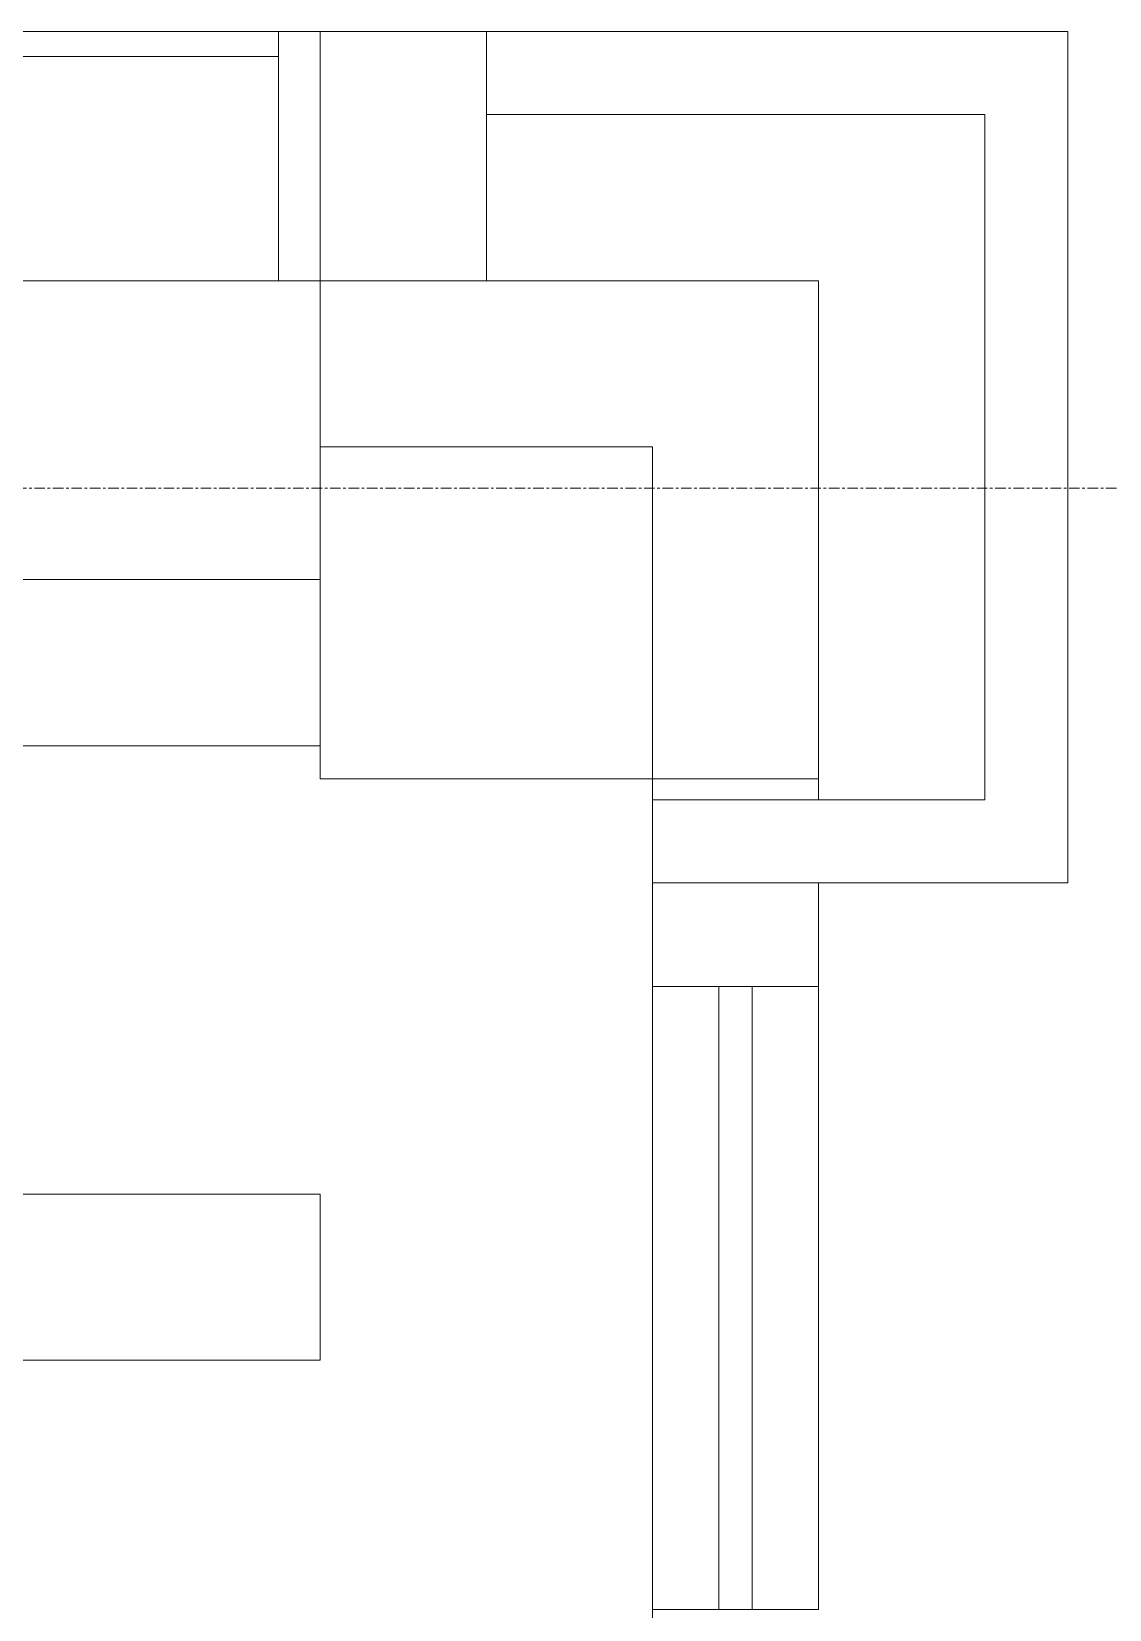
# Model space of a CAD drawing. Header units: millimetres. Extents: x 147592 to 200208, y -27981 to 8299.
# Drawn here: x 175853 to 177150, y -1350 to 550 of the extents above; entities that cross this region are included whole.
import ezdxf

# ---------------------------------------------------------------- set-up
doc = ezdxf.new("R2010")
doc.units = ezdxf.units.MM
doc.linetypes.add('轴网线', pattern=[22.24, 12.7, -3.18, 3.18, -3.18])
doc.layers.add('A-FLOR-____-OTLN', color=7, linetype='Continuous', lineweight=13, true_color=0x007f00)
doc.layers.add('A-GLAZ-____-OTLN', color=7, linetype='Continuous', lineweight=13, true_color=0x00007f)
for name, color, linetype, lineweight in [('A-GLAZ-CWMG-MCUT', 7, 'Continuous', 13), ('A-GLAZ-CWMG-OTLN', 7, 'Continuous', 5), ('A-WALL-____-MCUT', 7, 'Continuous', 13), ('S-COLS-____-MCUT', 7, 'Continuous', 5), ('S-FNDN-____-OTLN', 7, 'Continuous', 5), ('S-GRID-____-OTLN', 7, 'Continuous', 5)]:
    doc.layers.add(name, color=color, linetype=linetype, lineweight=lineweight)

# ---------------------------------------------------------------- blocks, each defined once
blk = doc.blocks.new('矩形竖梃 - 50_300mm 长方形-V184-三层给排水_消防平面图')
at = {"layer": 'A-GLAZ-CWMG-MCUT', "color": 251, "lineweight": 5, "true_color": 0x515151}
for p, q in [((0, 0), (-50, 0)), ((-50, 0), (-50, -300)), ((0, -300), (0, 0)), ((-50, -300), (0, -300))]:
    blk.add_line(p, q, dxfattribs=at)
blk = doc.blocks.new('矩形竖梃 - 30mm 正方形-2021428-三层给排水_消防平面图')
at = {"layer": 'A-GLAZ-CWMG-OTLN', "color": 251, "true_color": 0x515151}
for p, q in [((175460, 550), (176150, 550)), ((176150, 520), (175460, 520))]:
    blk.add_line(p, q, dxfattribs=at)
blk = doc.blocks.new('百叶窗-单层单列_角度可变_ - BYC0825-2215836-三层给排水_消防平面图')
at = {"layer": 'A-GLAZ-____-OTLN', "color": 251, "lineweight": 5, "true_color": 0x515151}
for p, q in [((375, 0), (-375, 0)), ((-375, 0), (-375, -200)), ((375, -200), (375, 0)), ((-375, -80), (375, -80)), ((-375, -120), (375, -120)), ((-375, -200), (375, -200))]:
    blk.add_line(p, q, dxfattribs=at)
blk = doc.blocks.new('YXQH_AR_B9-20_rvt-1-三层给排水_消防平面图')
at = {"layer": 'A-FLOR-____-OTLN', "color": 95, "lineweight": 5, "true_color": 0x51a751}
blk.add_line((176150, 250), (175460, 250), dxfattribs=at)
at = {"layer": 'A-WALL-____-MCUT', "color": 251, "lineweight": 5, "true_color": 0x515151}
for p, q in [((176400, 550), (176200, 550)), ((176200, 550), (176200, 250)), ((177000, 550), (176400, 550)), ((176400, 550), (176400, 450)), ((177100, 550), (177000, 550)), ((177100, -375), (177100, 550)), ((176400, 250), (176400, 450)), ((176400, 450), (177000, 450)), ((177000, 450), (177000, -375)), ((176200, 250), (176200, 50)), ((176800, 250), (176400, 250)), ((176800, 50), (176800, 250)), ((176200, 50), (176600, 50)), ((176600, 50), (176600, -375)), ((176800, -375), (176800, 50)), ((176600, -375), (176800, -375)), ((176600, -375), (176600, -475)), ((177000, -375), (176800, -375)), ((177100, -475), (177100, -375)), ((176600, -475), (176600, -600)), ((176800, -475), (176600, -475)), ((176800, -475), (177100, -475)), ((176800, -600), (176800, -475)), ((176600, -1350), (176600, -1450))]:
    blk.add_line(p, q, dxfattribs=at)
at = {"layer": 'S-GRID-____-OTLN', "color": 173, "linetype": '轴网线', "true_color": 0x5151ff}
blk.add_line((199020.5, 0), (148525.8, 0), dxfattribs=at)
at = {"color": 251, "lineweight": 5, "true_color": 0x515151}
for name, p in [('矩形竖梃 - 30mm 正方形-2021428-三层给排水_消防平面图', (0, 0)), ('矩形竖梃 - 50_300mm 长方形-V184-三层给排水_消防平面图', (176200, 550))]:
    blk.add_blockref(name, p, dxfattribs=at)
at = {"color": 251, "lineweight": 5, "true_color": 0x515151, "rotation": 90}
blk.add_blockref('百叶窗-单层单列_角度可变_ - BYC0825-2215836-三层给排水_消防平面图', (176600, -975), dxfattribs=at)
blk = doc.blocks.new('YXQH_ST_B9-20_rvt-1-三层给排水_消防平面图')
at = {"layer": 'S-COLS-____-MCUT', "color": 251, "lineweight": 18, "true_color": 0x515151}
for p, q in [((176800, 250), (176200, 250)), ((176200, 250), (176200, -350)), ((176800, -350), (176800, 250)), ((176200, -350), (176800, -350))]:
    blk.add_line(p, q, dxfattribs=at)
at = {"layer": 'S-FNDN-____-OTLN', "color": 251, "lineweight": 18, "true_color": 0x515151}
for p, q in [((176200, -110), (174400, -110)), ((174400, -310), (176200, -310)), ((176200, -850), (174400, -850)), ((176200, -1050), (176200, -850)), ((174400, -1050), (176200, -1050))]:
    blk.add_line(p, q, dxfattribs=at)

msp = doc.modelspace()

# ---------------------------------------------------------------- block references
at = {"lineweight": 5}
for name in ['YXQH_AR_B9-20_rvt-1-三层给排水_消防平面图', 'YXQH_ST_B9-20_rvt-1-三层给排水_消防平面图']:
    msp.add_blockref(name, (0, 0), dxfattribs=at)

doc.saveas('drawing.dxf')
